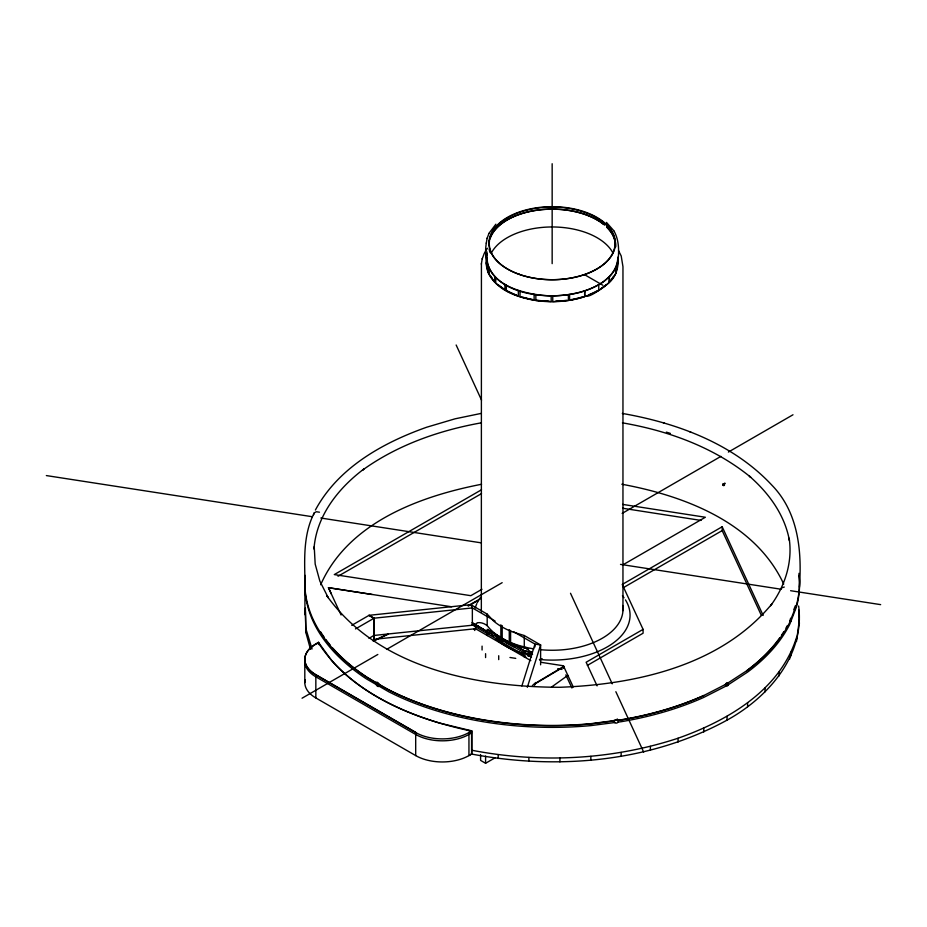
<?xml version="1.0" encoding="UTF-8"?>
<svg xmlns="http://www.w3.org/2000/svg" width="927" height="927" viewBox="0 0 927 927"><rect width="100%" height="100%" fill="white"/><g stroke="black" fill="none" stroke-linecap="round" stroke-linejoin="round"><path stroke-width="1.39" d="M487.44 635.598L487.185 629.294L502.724 638.552M509.271 629.665L509.271 642.237L523.825 650.638L528.239 651.739A70.603 40.765 0 0 0 532.457 652.527A70.834 40.904 0 0 1 528.158 651.681L524.276 650.708L510.592 642.805L510.592 630.395M472.144 624.763L521.658 653.662L523.825 652.538L523.825 650.638M524.276 650.708L524.276 652.805L531.53 657M351.739 625.331L369.097 615.308L470.846 604.682L487.185 614.114L493.57 621.009A70.834 40.904 0 0 0 512.341 631.843L524.276 635.528L524.276 646.861L532.365 653.222M476.096 624.821L476.362 623.408M481.449 611.924A70.834 40.904 0 0 1 481.345 608.066L481.426 263.604M482.191 258.981L484.207 253.488L487.428 248.251M487.069 257.694C482.538 275.771 500.035 289.606 515.111 295.122C537.231 303.361 562.156 303.801 584.636 296.71L584.636 290.951C549.491 302.747 477.857 295.238 486.293 243.245L486.351 242.874M487.069 238.482L488.935 233.453M305.377 608.077L305.898 632.596L310.383 648.946M305.898 632.596L305.377 611.924M481.345 264.102L482.272 258.494M486.293 243.245L487.127 238.112M486.293 256.686L487.069 251.935M305.134 679.723A37.659 21.738 0 0 0 315.84 697.938L415.69 755.586A37.659 21.738 0 0 0 468.946 755.586L471.588 754.057C557.15 770.117 649.839 762.376 727.058 720.128C767.892 697.602 805.123 655.493 798.634 606.003M796.467 641.496L799.387 619.792M727.116 683.025L725.169 684.636L727.185 686.026A1.912 1.031 -63 0 0 728.101 685.088L727.776 683.083L747.602 670.175A247.347 142.804 0 0 0 789.688 622.481C791.461 611.519 791.38 625.783 789.885 620.603M614.682 720.546L614.033 720.963L614.682 722.608A2.144 1.703 -21.2 0 0 618.066 722.168L618.112 720.175A2.144 1.703 -21.2 0 0 614.682 720.546L590.847 723.686A247.347 142.804 0 0 1 388.575 689.758L366.617 677.081A247.347 142.804 0 0 1 305.122 575.4M487.22 253.674C483.929 285.922 527.533 295.389 552.156 295.933C570.325 295.446 589.085 291.773 604.219 281.205C609.607 276.756 609.502 274.485 609.097 282.77C606.015 285.076 580.569 305.968 585.273 290.754C599.711 285.806 615.795 276.003 617.683 259.525M486.339 263.303L487.22 259.433M617.973 258.227L617.927 257.324C618.946 266.478 616.362 276.037 609.421 282.399L609.421 276.64C614.439 271.553 618.309 264.647 617.927 257.324M476.269 624.056L477.451 622.712C481.75 622.11 486.733 624.219 489.039 627.915A70.834 40.904 0 0 0 519.989 645.795L528.158 647.834A70.834 40.904 0 0 0 533.825 648.854M521.866 685.957L534.983 644.091L513.419 631.635M527.336 687.313L540.615 644.96L524.276 635.528M534.612 685.227L535.47 682.492M313.535 514.856L314.299 512.84L316.35 511.739L319.456 512.202M314.299 512.84C303.836 532.979 304.334 556.084 304.925 578.158M320.661 584.752C348.031 522.689 419.363 496.351 481.553 484.265M480.939 422.897C438.853 430.499 397.405 445.006 362.492 470.151L363.859 469.039C338.228 488.286 316.246 515.98 313.975 549.051L314.241 546.826L315.18 564.079L319.861 581.125L328.204 597.695L326.988 595.98C378.853 668.193 475.922 687.058 559.676 687.278C636.073 684.532 720.824 665.598 771.785 604.056L770.604 605.725C784.879 586.455 792.828 562.226 789.132 538.216L789.398 540.418C784.717 514.705 768.657 492.863 749.248 476.038L750.685 477.196C714.138 447.405 668.494 430.777 622.434 422.851M791.252 618.436L796.467 604.983A247.347 142.804 0 0 0 798.981 573.326M798.981 575.25A247.347 142.804 0 0 1 796.467 606.907L789.688 624.404A247.347 142.804 0 0 1 747.602 672.087L728.286 684.74L726.223 683.28M471.855 750.256C540.14 763.454 611.89 759.989 678.066 738.228C727.313 720.789 779.874 690.511 796.467 637.649M793.779 609.757L795.296 605.841M724.045 485.47C724.3 482.249 720.997 484.891 723.917 485.586M315.389 510.047C338.204 467.637 382.712 442.816 426.652 427.231L455.076 418.819L481.206 413.396M489.097 233.14L495.875 224.207M780.731 589.491L781.971 587.73L784.288 587.058M539.954 660.36L542.11 658.622M526.942 654.555L528.239 653.662L532.562 654.392M569.595 294.543L569.595 300.313C587.208 297.022 606.397 290.221 615.644 273.72L615.644 267.961M551.438 687.139L567.845 675.377M471.588 753.871L468.946 755.586L468.946 732.527L471.588 730.997M532.365 654.497L524.276 652.805L478.633 626.664M487.185 631.403L489.247 633.813M533.894 684.196L563.697 666.432L563.396 665.725L563.396 668.344M532.388 685.424L563.859 666.78M318.494 642.411L315.84 643.941A37.659 21.738 0 0 0 315.84 674.682L415.69 732.33M318.494 642.608L315.84 644.138A37.659 21.738 0 0 0 315.84 674.879L315.84 697.938M355.481 628.935L373.917 618.286L373.917 641.345M481.97 589.259L470.835 595.69L334.299 574.578L481.519 489.769M302.063 698.205L377.834 654.462M386.536 649.433L502.167 582.677M622.144 513.407L720.916 456.385M728.39 452.063L792.991 414.775M722.654 484.462L724.868 483.176M722.724 484.717L724.949 483.43M723.384 485.528L724.659 484.798M623.048 564.763L705.354 517.254L622.666 504.404M763.153 615.424L722.179 526.756L622.237 584.45L643.083 629.375L643.083 633.222L587.37 665.389M623.489 587.579L722.179 530.592L722.179 526.756M643.083 629.375L586.131 662.26L597.081 685.864M468.946 732.33L471.588 730.812L471.588 754.057M471.588 732.921L468.946 734.451A37.659 21.738 0 0 1 415.69 734.451L315.84 676.803A37.659 21.738 0 0 1 305.134 658.587M480.592 754.624L480.592 760.395L485.586 763.269L495.308 757.66M725.876 683.802L728.321 684.972L726.084 683.686M338.042 576.258L481.519 493.616M369.004 638.413L373.755 635.482L475.551 624.891L484.543 629.931M727.776 683.083L728.054 682.689A1.912 1.031 -63 0 0 727.116 682.979M467.938 605.76L480.279 598.83M468.517 605.899L478.344 600.406M726.258 684.033L703.037 695.91A246.176 142.132 0 0 1 620.835 720.082L618.216 720.43M726.247 685.957L703.755 697.405A247.347 142.804 0 0 1 621.16 721.704L618.112 722.098M388.413 633.987L373.164 641.067L388.274 633.998M618.112 720.175L621.16 719.781A247.347 142.804 0 0 0 703.755 695.482M614.033 720.963L590.661 723.975A246.176 142.132 0 0 1 332.816 648.124M614.647 722.539L590.847 725.609A247.347 142.804 0 0 1 388.575 691.681L366.617 679.004A247.347 142.804 0 0 1 305.122 577.324M369.097 615.308L374.091 618.193L472.353 607.927L495.134 621.078M530.812 660.638L475.551 628.726L374.091 639.329L374.091 618.193M539.41 659.398L544.821 659.897A77.903 44.971 0 0 0 625.447 599.885M515.748 658.379L509.954 657.475M451.658 606.779L328.471 587.695L372.109 594.485M46.35 475.574L312.248 516.71M320.835 518.031L480.939 542.805M620.511 564.392L780.592 589.155M790.604 590.708L880.65 604.636M540.615 662.249L563.396 665.783L573.268 687.034M557.695 668.738L561.971 669.398M622.666 508.251L701.079 520.429M622.33 413.442C677.162 423.002 733.083 443.616 771.843 485.134C798.367 512.272 802.087 551.194 799.387 587.127M621.82 484.23C684.462 495.794 755.134 522.48 783.721 584.068M318.494 644.532L318.413 642.26L331.762 660.731A247.347 142.804 0 0 0 439.861 723.141L471.588 730.812M318.413 642.457L319.421 644.462C352.793 694.161 412.028 717.927 468.367 730.453L471.855 731.044L471.855 754.103M525.91 657.069L523.674 656.513L523.674 653.952M523.825 652.538L524.462 652.701M663.129 422.596L664.091 422.932M689.549 431.623L690.742 432.028M508.425 641.832L515.111 644.856A65.898 38.042 0 0 0 528.541 648.912M521.658 653.662L525.215 655.713M584.566 274.682L602.874 285.261M487.637 629.746L502.191 638.147L502.191 625.574M502.55 638.448L508.575 641.924M487.44 631.75L472.028 622.689L478.807 626.559M523.674 652.666L531.368 657.116M368.934 615.401L373.917 618.286M315.84 674.879L415.69 732.527A37.659 21.738 0 0 0 468.946 732.527M726.015 683.72L728.101 685.088M606.467 222.41L613.929 230.869M618.506 250.626L621.206 255.968L622.956 266.663L622.956 610.638M614.103 231.182C621.009 243.836 618.576 259.56 615.91 273.036L615.91 267.266M305.898 628.749L312.04 648.993M328.471 587.741L341.078 614.983M565.829 674.879L571.936 688.008M470.846 604.682L472.353 607.927L472.353 625.204M722.179 530.592L761.345 615.354M474.137 629.062L474.809 630.511M456.154 345.006L481.542 400.128M570.511 593.268L612.226 683.836M615.852 691.704L643.662 752.075M328.471 587.695L331.356 593.975M798.634 609.85L799.387 623.639M790.812 652.226L790.812 656.073M789.688 655.146L789.688 658.993M779.167 672.029L779.167 675.864M765.065 688.008L765.065 691.843M747.602 702.84L747.602 706.675M727.058 716.293L727.058 720.128M703.755 728.147L703.755 731.994M678.066 738.228L678.066 742.075M650.395 746.374L650.395 750.21M621.16 752.446L621.16 756.293M598.749 284.786L598.749 290.557M590.847 756.362L590.847 760.198M568.402 294.693L568.402 300.464L552.759 301.657L552.759 295.887M559.92 758.043L559.92 761.89M552.156 163.731L552.156 263.65M551.183 295.864L551.183 301.623L535.852 300.464L535.852 294.693M540.615 664.821L540.615 644.96L534.983 644.091L534.983 646.965M534.126 294.404L534.126 300.174L520.035 296.802L520.035 291.032M528.877 757.486L528.877 761.322M528.239 653.662L528.158 656.351M518.367 290.464L518.367 296.234L506.351 290.904L506.351 285.145M504.948 284.334L504.948 290.093L495.725 283.152L495.725 277.393M500.858 624.763L500.858 637.185M498.714 655.725L498.714 659.618M498.193 754.682L498.193 758.518M494.74 276.431L494.74 282.19L488.911 274.056L488.911 268.297M488.402 267.3L488.402 273.059L486.385 264.218L486.339 257.544M487.185 614.114L487.185 625.447M485.586 653.697L485.586 657.579M485.586 756.061L485.586 763.269M482.075 646.119L482.075 650.012M475.551 626.165L475.551 628.726M415.69 732.527L415.69 755.586M310.765 646.467L310.765 649.027M304.925 580.082L304.925 614.671M304.809 661.426L304.809 682.562M502.434 642.005A63.546 36.686 0 0 1 500.51 640.534M499.595 639.769A63.546 36.686 0 0 1 495.539 635.806M491.136 253.419A63.546 36.686 0 0 1 552.156 226.964A63.546 36.686 0 0 1 613.176 253.419M488.738 243.477A63.546 36.686 0 0 1 489.108 241.182M489.734 238.911A63.546 36.686 0 0 1 535.389 210.394A63.546 36.686 0 0 1 599.815 221.518M600.858 222.225A63.546 36.686 0 0 1 604.717 225.157M606.849 227.103A63.546 36.686 0 0 1 614.172 237.775M614.578 238.911A63.546 36.686 0 0 1 615.667 246.941M490.024 252.526A63.245 36.512 0 0 1 489.189 249.12M488.935 244.531A63.245 36.512 0 0 1 489.41 241.101M490.024 238.842A63.245 36.512 0 0 1 538.552 210.023A63.245 36.512 0 0 1 603.558 224.404M606.594 227.092A63.245 36.512 0 0 1 615.377 246.825M515.261 647.336A61.194 35.33 0 0 1 501.542 639.004M522.237 653.048A65.898 38.042 0 0 1 498.599 641.322M497.648 640.534A65.898 38.042 0 0 1 495.864 638.935M493.442 636.42A65.898 38.042 0 0 1 490.881 633.153M616.814 268.239A65.145 37.613 0 0 1 616.188 270.568M613.523 276.269A65.145 37.613 0 0 1 611.194 279.548M606.165 284.682A65.145 37.613 0 0 1 601.171 288.424M597.799 290.487A65.145 37.613 0 0 1 588.958 294.682M581.924 297.103A65.145 37.613 0 0 1 570.545 299.734M566.582 300.325A65.145 37.613 0 0 1 555.794 301.205M548.969 301.217A65.145 37.613 0 0 1 536.826 300.209M532.886 299.583A65.145 37.613 0 0 1 522.782 297.219M516.86 295.261A65.145 37.613 0 0 1 506.246 290.336M503.987 288.969A65.145 37.613 0 0 1 498.865 285.284M492.457 278.703A65.145 37.613 0 0 1 490.267 275.4M489.108 273.129A65.145 37.613 0 0 1 488.205 270.823M487.845 269.664A65.145 37.613 0 0 1 487.324 267.324M487.046 264.96A65.145 37.613 0 0 1 487.034 262.596M617.301 263.523A65.145 37.613 0 0 1 617.034 267.057M622.677 605.505A70.834 40.904 0 0 1 540.441 649.688M475.215 608.077A77.903 44.971 0 0 1 476.826 603.662M477.347 602.573A77.903 44.971 0 0 1 480.661 597.255M622.434 595.713A77.903 44.971 0 0 1 624.033 597.776M528.46 648.842A66.13 38.181 0 0 1 514.983 644.775M666.362 432.133A242.642 140.093 0 0 1 670.383 433.407M787.29 625.69A246.176 142.132 0 0 1 785.945 628.124M783.778 631.75A246.176 142.132 0 0 1 781.449 635.331M779.804 637.706A246.176 142.132 0 0 1 746.675 670.719M330.07 644.925A246.176 142.132 0 0 1 325.817 639.503M324.23 637.301A246.176 142.132 0 0 1 320.533 631.75M617.336 718.993A2.144 1.703 -21.2 0 1 614.126 720.279M519.016 274.276A62.885 36.304 0 0 0 615.007 244.554A62.885 36.304 0 0 0 522.434 211.426A62.885 36.304 0 0 0 519.016 274.276M518.83 274.218A63.245 36.512 0 0 0 615.377 244.334A63.245 36.512 0 0 0 522.272 211.008A63.245 36.512 0 0 0 518.83 274.218M375.933 683.419A2.352 1.356 60 0 0 378.425 686.525A2.352 1.356 60 0 0 378.425 683.199A2.352 1.356 60 0 0 375.933 683.419"/></g></svg>
